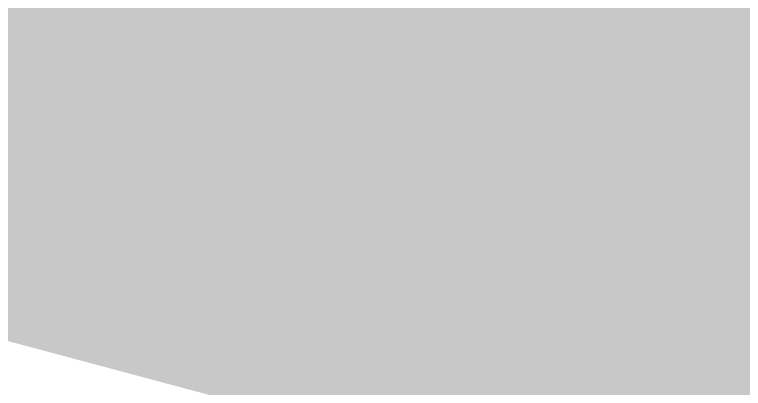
# Model space of a CAD drawing. Header units: millimetres. Extents: x -414464 to 1686, y -90036 to 108605.
# Drawn here: x -401138 to -398739, y 206 to 1438 of the extents above; entities that cross this region are included whole.
import ezdxf

# ---------------------------------------------------------------- set-up
doc = ezdxf.new("R2010")
doc.units = ezdxf.units.MM
doc.header["$LTSCALE"] = 1000
doc.header["$MEASUREMENT"] = 0
doc.layers.add('A-ELE1', color=8, linetype='Continuous')

msp = doc.modelspace()

# ---------------------------------------------------------------- hatches: boundary and pattern name
at = {"layer": 'A-ELE1'}
h = msp.add_hatch(dxfattribs=at)
h.set_pattern_fill('EARTH', color=256, scale=1500, angle=45)
h.set_pattern_definition([(45, (-443277.5, -158031.87), (6e-14, 530.3301), [375, -375]), (45, (-443376.95, -157932.43), (6e-14, 530.3301), [375, -375]), (45, (-443476.4, -157833), (6e-14, 530.3301), [375, -375]), (135, (-443476.4, -157766.7), (-530.3301, 1e-13), [375, -375]), (135, (-443376.95, -157667.27), (-530.3301, 1e-13), [375, -375]), (135, (-443277.5, -157567.83), (-530.3301, 1e-13), [375, -375])])
h.paths.add_polyline_path([(-340116.4, -1285), (-340116.5, -3534.9), (-365557.5, -3535), (-365557.5, -3885), (-368458.3, -3885), (-368458.3, -3535), (-374633.7, -3535), (-387222.4, -3535), (-387222.4, 2065), (-402727, 2065), (-402727, 1665), (-403572.2, 1665), (-403572.2, 2065), (-404494.5, 2065), (-403139.5, 892.1), (-393137.5, -1786.5), (-390782.5, -4200), (-385922.5, -5399), (-376956.6, -5151.6), (-372292.2, -5344.4), (-368914.5, -5691.4), (-362812.5, -5614.3), (-353741.1, -5421), (-347781.6, -6385), (-342546.5, -5690.9), (-326942.2, -4804.1), (-325832.5, -3185), (-338766.5, -3185), (-338766.5, -1285)])

doc.saveas('drawing.dxf')
